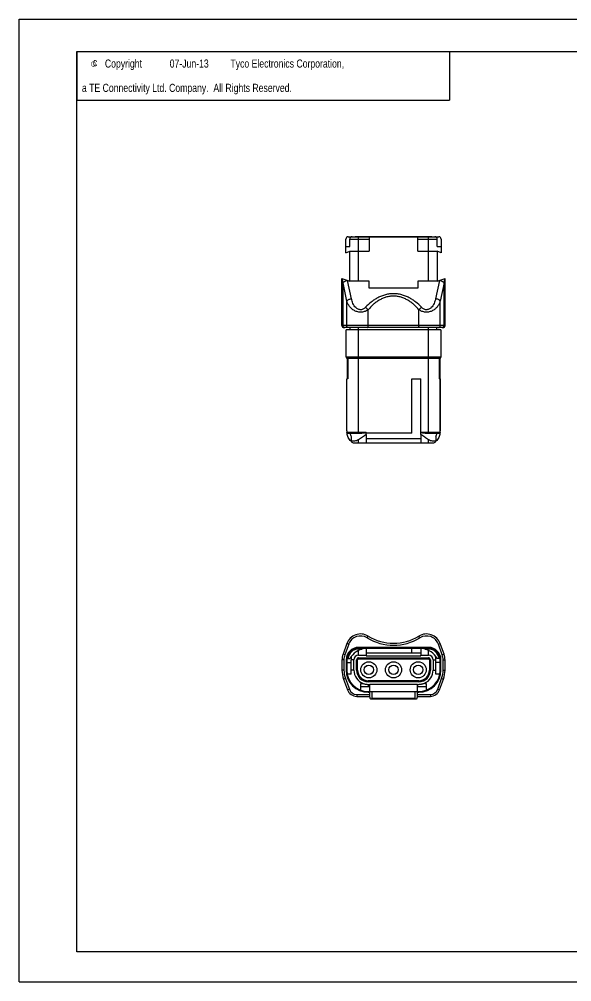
# Model space of a CAD drawing. Extents: x 0 to 420, y 0 to 297.
# Drawn here: x 0 to 170.5, y 0 to 297 of the extents above; entities that cross this region are included whole.
import ezdxf

# ---------------------------------------------------------------- set-up
doc = ezdxf.new("R2010")
doc.units = 0
doc.header["$LTSCALE"] = 23.1
doc.layers.get('0').update_dxf_attribs({"linetype": 'CONTINUOUS'})
doc.layers.add('DTM_AXIS', color=7, linetype='CONTINUOUS')
doc.styles.add('TEXTSTYLE_1', font='gdt', dxfattribs={"width": 0.8})
doc.styles.add('TEXTSTYLE_2', font='txt', dxfattribs={"width": 0.8})

msp = doc.modelspace()

# ---------------------------------------------------------------- linework, layer by layer
at = {"color": 7, "linetype": 'CONTINUOUS'}
for p, q in [((0, 0), (0, 297)), ((0, 297), (420, 297)), ((17.78, 9.23), (17.78, 287.08)), ((17.78, 287.08), (409.21, 287.08)), ((100.8, 224.96), (100.8, 229.15)), ((101.55, 229.9), (129.45, 229.9)), ((102, 226.9), (102, 229.15)), ((102, 229.15), (108, 229.15)), ((103.65, 229.9), (103.65, 229.97)), ((103.65, 229.97), (127.35, 229.97)), ((104.7, 216.13), (104.7, 229.9)), ((107.25, 229.9), (107.25, 229.97)), ((108, 229.9), (108, 225.4)), ((123, 225.4), (123, 229.9)), ((123, 229.15), (129, 229.15)), ((123.75, 229.9), (123.75, 229.97)), ((126.3, 216.13), (126.3, 229.9)), ((127.35, 229.9), (127.35, 229.97)), ((129, 226.9), (129, 229.15)), ((130.2, 229.15), (130.2, 226.9)), ((100.8, 224.96), (102, 225.4)), ((102, 216.13), (102, 225.4)), ((102, 225.4), (108, 225.4)), ((123, 225.4), (129, 225.4)), ((129, 225.4), (129, 216.13)), ((130.2, 224.96), (129, 225.4)), ((99.6, 202.45), (99.6, 217)), ((99.6, 217), (102, 216.13)), ((129, 216.13), (131.4, 217)), ((131.4, 202.45), (131.4, 217)), ((99.91, 202.45), (99.91, 215.67)), ((101.09, 210.03), (99.91, 215.67)), ((102.5, 210.78), (101.33, 216.37)), ((108, 216.13), (102, 216.13)), ((108, 214.05), (108, 216.13)), ((123, 214.05), (108, 214.05)), ((123, 216.13), (123, 214.05)), ((129, 216.13), (123, 216.13)), ((129.67, 216.37), (128.5, 210.78)), ((131.09, 215.67), (129.91, 210.03)), ((131.09, 202.45), (131.09, 215.67)), ((101.09, 202.45), (101.09, 210.03)), ((129.91, 202.45), (129.91, 210.03)), ((107.67, 202.45), (107.67, 207.37)), ((123.33, 202.45), (123.33, 207.37)), ((131.4, 202.45), (99.6, 202.45)), ((130.8, 201.85), (100.2, 201.85)), ((100.88, 192.75), (100.88, 201.12)), ((130.12, 201.12), (100.88, 201.12)), ((104.7, 169.26), (104.7, 201.12)), ((126.3, 169.26), (126.3, 201.12)), ((130.12, 201.12), (130.12, 192.75)), ((100.88, 192.75), (101.1, 192.36)), ((130.12, 192.75), (100.88, 192.75)), ((126.3, 192.36), (101.1, 192.36)), ((101.22, 192.36), (101.22, 186.06)), ((101.39, 192.36), (101.39, 186.06)), ((130.12, 192.75), (129.9, 192.36)), ((101.1, 169.98), (101.1, 186.06)), ((101.39, 186.06), (101.1, 186.06)), ((121.2, 186.06), (123.9, 186.06)), ((121.2, 169.26), (121.2, 186.06)), ((123.9, 168.85), (123.9, 186.06)), ((129.9, 186.06), (129.9, 169.98)), ((101.11, 169.56), (107.1, 169.56)), ((101.22, 169.34), (101.22, 169.26)), ((107.1, 169.44), (107.07, 169.43)), ((107.1, 168.85), (107.1, 169.56)), ((123.9, 169.56), (129.89, 169.56)), ((101.43, 169.26), (105.73, 169.26)), ((102.45, 168.25), (102.45, 166.84)), ((121.2, 169.26), (107.1, 169.26)), ((107.1, 167.62), (123.9, 167.62)), ((125.27, 169.26), (129.57, 169.26)), ((128.55, 168.25), (128.55, 166.84)), ((103.29, 166.26), (127.71, 166.26)), ((101.09, 104.35), (99.91, 101.09)), ((101.66, 104.14), (100.47, 100.88)), ((101.66, 104.14), (101.09, 104.35)), ((107.36, 106.14), (107.67, 106.65)), ((123.64, 106.14), (123.33, 106.65)), ((129.34, 104.14), (129.91, 104.35)), ((130.53, 100.88), (129.34, 104.14)), ((131.09, 101.09), (129.91, 104.35)), ((100.47, 100.88), (99.91, 101.09)), ((104.7, 103.17), (104.7, 102.65)), ((126.3, 103.17), (104.7, 103.17)), ((104.7, 102.95), (126.3, 102.95)), ((104.7, 102.65), (105.73, 102.65)), ((107.1, 102.92), (107.1, 102.95)), ((107.1, 101.45), (123.9, 101.45)), ((121.2, 101.45), (121.2, 102.95)), ((123.9, 102.95), (123.9, 102.92)), ((125.27, 102.65), (126.3, 102.65)), ((126.3, 103.17), (126.3, 102.65)), ((130.53, 100.88), (131.09, 101.09)), ((99.6, 99.35), (99.6, 96.17)), ((100.2, 99.35), (99.6, 99.35)), ((100.2, 99.35), (100.2, 96.17)), ((100.88, 99.35), (100.88, 96.17)), ((100.88, 99.35), (101.1, 99.35)), ((101.1, 99.35), (101.1, 96.17)), ((101.1, 98.55), (102.45, 98.55)), ((101.1, 98.51), (102.45, 98.51)), ((101.43, 99.76), (102.05, 99.76)), ((102.45, 94.91), (102.45, 99.35)), ((103.29, 99.35), (102.45, 99.35)), ((103.29, 96.17), (103.29, 99.35)), ((104.1, 96.17), (104.1, 99.35)), ((104.1, 99.35), (104.4, 99.35)), ((104.4, 96.17), (104.4, 99.35)), ((104.7, 100.76), (107.1, 100.76)), ((104.7, 99.95), (104.7, 99.65)), ((104.7, 99.95), (126.3, 99.95)), ((104.7, 99.65), (126.3, 99.65)), ((107.1, 100.58), (107.1, 100.76)), ((107.1, 100.58), (123.9, 100.58)), ((123.9, 100.76), (126.3, 100.76)), ((123.9, 100.58), (123.9, 100.76)), ((126.3, 99.95), (126.3, 99.65)), ((126.9, 99.35), (126.6, 99.35)), ((126.6, 99.35), (126.6, 96.17)), ((126.9, 99.35), (126.9, 96.17)), ((127.71, 99.35), (127.71, 96.17)), ((129.57, 99.76), (128.95, 99.76)), ((130.12, 96.17), (130.12, 99.35)), ((130.8, 99.35), (131.4, 99.35)), ((130.8, 96.17), (130.8, 99.35)), ((131.4, 96.17), (131.4, 99.35)), ((100.2, 96.17), (99.6, 96.17)), ((100.88, 96.17), (101.1, 96.17)), ((103.29, 96.17), (102.45, 96.17)), ((104.1, 96.17), (104.4, 96.17)), ((126.9, 96.17), (126.6, 96.17)), ((130.8, 96.17), (131.4, 96.17)), ((100.65, 93.6), (100.09, 93.39)), ((100.09, 93.39), (101.31, 90.04)), ((100.65, 93.6), (101.87, 90.24)), ((102.45, 94.91), (101.22, 94.91)), ((107.7, 92.57), (107.7, 92.87)), ((123.3, 92.87), (107.7, 92.87)), ((123.3, 92.57), (107.7, 92.57)), ((123.3, 92.57), (123.3, 92.87)), ((129.13, 90.24), (130.35, 93.6)), ((129.69, 90.04), (130.91, 93.39)), ((130.35, 93.6), (130.91, 93.39)), ((101.87, 90.24), (101.31, 90.04)), ((105.45, 89.96), (105.45, 92.02)), ((105.45, 91.07), (108.15, 91.07)), ((107.7, 89.34), (107.7, 89.57)), ((107.7, 89.57), (123.3, 89.57)), ((107.7, 89.34), (108.15, 89.34)), ((122.92, 91.77), (108.14, 91.76)), ((108.15, 87.83), (108.15, 91.75)), ((122.85, 87.83), (122.85, 91.75)), ((122.85, 91.07), (125.55, 91.07)), ((122.85, 89.34), (123.3, 89.34)), ((123.3, 89.34), (123.3, 89.57)), ((125.55, 92.04), (125.55, 89.96)), ((129.13, 90.24), (129.69, 90.04)), ((104.13, 88.67), (104.13, 88.07)), ((104.13, 88.67), (108.15, 88.67)), ((104.13, 88.07), (108.15, 88.07)), ((122.85, 88.67), (126.87, 88.67)), ((122.85, 88.07), (126.87, 88.07)), ((126.87, 88.67), (126.87, 88.07)), ((409.21, 9.23), (17.78, 9.23)), ((30.48, 9.23), (17.78, 9.23)), ((0, 0), (420, 0))]:
    msp.add_line(p, q, dxfattribs=at)
at = {"color": 2, "linetype": 'CONTINUOUS'}
for p, q in [((17.78, 287.08), (132.78, 287.08)), ((17.78, 287.08), (17.78, 272.08)), ((132.78, 287.08), (132.78, 272.08)), ((17.78, 272.08), (132.78, 272.08))]:
    msp.add_line(p, q, dxfattribs=at)
at = {"color": 7, "linetype": 'CONTINUOUS'}
for centre, radius, start, end in [((101.55, 229.15), 0.75, 90, 180), ((102.75, 229.15), 0.75, 90, 180), ((128.25, 229.15), 0.75, 0, 90), ((129.45, 229.15), 0.75, 0, 90), ((106.97, 217.77), 7.37, 186.1236, 196.5518), ((123.97, 217.78), 7.43, 343.4921, 353.8325), ((100.2, 202.45), 0.6, 180, 270), ((130.8, 202.45), 0.6, 270, 360), ((100.47, 202.39), 0.534, 250.9063, 269.9592), ((130.53, 202.39), 0.534, 270.0408, 289.0937), ((104.39, 169.32), 3.18, 231.9665, 232.5518), ((104.25, 169.26), 3.15, 235.1501, 252.2562), ((105.32, 102.81), 4.5, 58.5392, 160), ((125.68, 102.81), 4.5, 20, 121.4608), ((105.32, 102.81), 3.9, 58.5392, 160), ((115.5, 119.44), 15.6, 238.5392, 301.4608), ((115.5, 119.44), 15, 238.5392, 301.4608), ((125.68, 102.81), 3.9, 20, 121.4608), ((104.7, 99.35), 5.1, 160.0005, 180), ((104.7, 99.35), 3.83, 90, 180), ((104.7, 99.35), 3.6, 90, 180), ((104.7, 99.35), 3.3, 90, 172.817), ((126.3, 99.35), 3.83, 0, 90), ((126.3, 99.35), 3.6, 0, 90), ((126.3, 99.35), 3.3, 7.183, 90), ((126.3, 99.35), 5.1, 0, 20), ((104.7, 99.35), 4.5, 160, 180), ((107.7, 96.35), 6.6, 142.6982, 148.8644), ((104.7, 99.35), 1.41, 90, 180), ((104.7, 99.35), 0.6, 90, 180), ((104.7, 99.35), 0.3, 90, 180), ((126.3, 99.35), 1.41, 0, 90), ((126.3, 99.35), 0.6, 0, 90), ((126.3, 99.35), 0.3, 0, 90), ((123.3, 96.35), 6.6, 31.1356, 37.3018), ((126.3, 99.35), 4.5, 0, 20), ((107.7, 96.17), 8.1, 180, 200), ((107.7, 96.17), 7.5, 180, 200), ((107.7, 96.17), 6.83, 180, 270), ((107.7, 96.17), 6.6, 180, 270), ((107.7, 96.17), 4.41, 180, 249.7773), ((107.7, 96.17), 3.6, 180, 270), ((107.7, 96.17), 3.3, 180, 270), ((123.3, 96.17), 6.83, 270, 360), ((123.3, 96.17), 3.6, 270, 360), ((123.3, 96.17), 3.3, 270, 360), ((123.3, 96.17), 4.41, 293.3439, 360), ((123.3, 96.17), 7.5, 340, 360), ((123.3, 96.17), 8.1, 340, 360), ((123.3, 96.17), 6.6, 270, 348.9942), ((104.13, 91.07), 3, 200, 270), ((104.13, 91.07), 2.4, 200, 270), ((124.25, 85.33), 6.83, 79.01, 79.6941), ((126.87, 91.07), 2.4, 270, 340), ((126.87, 91.07), 3, 270, 340)]:
    msp.add_arc(centre, radius, start, end, dxfattribs=at)
for centre, major_axis, start_param, end_param in [((104.7, 169.98), (0, 6.24), 1.570796, 1.637352), ((126.3, 169.98), (0, 6.24), -1.637352, -1.570796), ((107.7, 175.18), (0, 11.43), -4.168971, -4.06135), ((123.3, 175.18), (0, 11.43), -2.221835, -2.114215)]:
    msp.add_ellipse(centre, major_axis=major_axis, ratio=0.57735, start_param=start_param, end_param=end_param, dxfattribs=at)
for points, knots in [([(99.91, 215.67), (99.93, 215.71), (99.99, 215.8), (100.1, 215.91), (100.25, 216.02), (100.47, 216.16), (100.8, 216.3), (101.08, 216.38), (101.23, 216.41)], [0, 0, 0, 0, 0.092736, 0.196691, 0.311609, 0.436614, 0.709885, 1, 1, 1, 1]), ([(129.77, 216.41), (129.92, 216.38), (130.2, 216.3), (130.53, 216.16), (130.75, 216.02), (130.9, 215.91), (131.01, 215.8), (131.07, 215.71), (131.09, 215.67)], [0, 0, 0, 0, 0.290115, 0.563386, 0.688391, 0.803309, 0.907264, 1, 1, 1, 1]), ([(124.11, 208.12), (123.57, 208.7), (122.69, 209.51), (121.39, 210.46), (120.34, 211.09), (119.21, 211.61), (118.02, 212.01), (116.77, 212.26), (115.5, 212.35), (114.23, 212.26), (112.98, 212.01), (111.79, 211.61), (110.66, 211.09), (109.61, 210.46), (108.31, 209.51), (107.43, 208.7), (106.89, 208.12)], [0, 0, 0, 0, 0.120629, 0.182004, 0.244162, 0.307132, 0.370879, 0.43526, 0.5, 0.56474, 0.62912, 0.692868, 0.755838, 0.817996, 0.879371, 1, 1, 1, 1]), ([(123.33, 207.37), (122.85, 207.93), (122.07, 208.74), (120.9, 209.68), (119.95, 210.31), (118.93, 210.84), (117.83, 211.25), (116.68, 211.51), (115.5, 211.6), (114.32, 211.51), (113.17, 211.25), (112.07, 210.84), (111.05, 210.31), (110.1, 209.68), (108.93, 208.74), (108.15, 207.93), (107.67, 207.37)], [0, 0, 0, 0, 0.121086, 0.182529, 0.24466, 0.307534, 0.371148, 0.43539, 0.5, 0.56461, 0.628852, 0.692466, 0.75534, 0.817471, 0.878914, 1, 1, 1, 1]), ([(101.09, 210.03), (101.12, 210.07), (101.18, 210.16), (101.3, 210.28), (101.45, 210.39), (101.7, 210.54), (102.05, 210.68), (102.35, 210.75), (102.5, 210.78)], [0, 0, 0, 0, 0.092293, 0.196267, 0.31157, 0.437159, 0.711245, 1, 1, 1, 1]), ([(107.67, 207.37), (107.53, 207.27), (107.22, 207.08), (106.73, 206.85), (106.19, 206.69), (105.62, 206.6), (105.04, 206.6), (104.47, 206.69), (103.93, 206.85), (103.28, 207.14), (102.58, 207.64), (101.91, 208.37), (101.41, 209.17), (101.18, 209.74), (101.09, 210.03)], [0, 0, 0, 0, 0.063363, 0.12891, 0.196458, 0.265502, 0.335111, 0.404186, 0.471795, 0.537393, 0.661977, 0.779327, 0.891419, 1, 1, 1, 1]), ([(106.89, 208.12), (106.79, 208.02), (106.59, 207.83), (106.24, 207.59), (105.85, 207.42), (105.41, 207.34), (104.97, 207.37), (104.56, 207.51), (104.19, 207.73), (103.77, 208.08), (103.35, 208.6), (102.97, 209.3), (102.69, 210.02), (102.56, 210.52), (102.5, 210.78)], [0, 0, 0, 0, 0.062689, 0.126784, 0.19243, 0.259363, 0.326566, 0.392819, 0.457533, 0.520764, 0.643707, 0.763885, 0.882434, 1, 1, 1, 1]), ([(107.67, 207.37), (107.56, 207.51), (107.32, 207.78), (107.04, 208.02), (106.89, 208.12)], [0, 0, 0, 0, 0.498455, 1, 1, 1, 1]), ([(129.91, 210.03), (129.82, 209.74), (129.59, 209.17), (129.09, 208.37), (128.42, 207.64), (127.72, 207.14), (127.07, 206.85), (126.53, 206.69), (125.96, 206.6), (125.38, 206.6), (124.81, 206.69), (124.27, 206.85), (123.78, 207.08), (123.47, 207.27), (123.33, 207.37)], [0, 0, 0, 0, 0.108581, 0.220673, 0.338022, 0.462606, 0.528205, 0.595814, 0.664889, 0.734498, 0.803542, 0.87109, 0.936637, 1, 1, 1, 1]), ([(123.33, 207.37), (123.44, 207.51), (123.68, 207.78), (123.96, 208.02), (124.11, 208.12)], [0, 0, 0, 0, 0.498454, 1, 1, 1, 1]), ([(128.5, 210.78), (128.44, 210.52), (128.31, 210.02), (128.03, 209.3), (127.65, 208.6), (127.23, 208.08), (126.81, 207.73), (126.44, 207.51), (126.03, 207.37), (125.59, 207.34), (125.15, 207.42), (124.76, 207.59), (124.41, 207.83), (124.21, 208.02), (124.11, 208.12)], [0, 0, 0, 0, 0.117566, 0.236115, 0.356293, 0.479236, 0.542467, 0.607181, 0.673434, 0.740637, 0.80757, 0.873216, 0.937311, 1, 1, 1, 1]), ([(129.91, 210.03), (129.88, 210.07), (129.82, 210.16), (129.7, 210.28), (129.55, 210.39), (129.3, 210.54), (128.95, 210.68), (128.65, 210.75), (128.5, 210.78)], [0, 0, 0, 0, 0.092293, 0.196267, 0.31157, 0.437159, 0.711245, 1, 1, 1, 1]), ([(100.3, 201.88), (100.24, 201.9), (100.13, 201.96), (100.01, 202.09), (99.93, 202.26), (99.91, 202.39), (99.91, 202.45)], [0, 0, 0, 0, 0.24364, 0.491854, 0.744559, 1, 1, 1, 1]), ([(101.66, 201.85), (101.58, 201.85), (101.43, 201.88), (101.25, 202.02), (101.12, 202.22), (101.09, 202.37), (101.09, 202.45)], [0, 0, 0, 0, 0.242809, 0.48985, 0.742832, 1, 1, 1, 1]), ([(107.36, 201.85), (107.38, 201.85), (107.42, 201.86), (107.48, 201.9), (107.54, 201.95), (107.58, 202.03), (107.62, 202.12), (107.66, 202.26), (107.67, 202.37), (107.67, 202.45)], [0, 0, 0, 0, 0.084696, 0.177404, 0.283043, 0.403615, 0.538438, 0.685237, 1, 1, 1, 1]), ([(123.64, 201.85), (123.62, 201.85), (123.58, 201.86), (123.52, 201.9), (123.46, 201.95), (123.42, 202.03), (123.38, 202.12), (123.34, 202.26), (123.33, 202.37), (123.33, 202.45)], [0, 0, 0, 0, 0.084696, 0.177404, 0.283043, 0.403615, 0.538438, 0.685237, 1, 1, 1, 1]), ([(129.34, 201.85), (129.42, 201.85), (129.57, 201.88), (129.75, 202.02), (129.88, 202.22), (129.91, 202.37), (129.91, 202.45)], [0, 0, 0, 0, 0.242809, 0.48985, 0.742832, 1, 1, 1, 1]), ([(130.7, 201.88), (130.76, 201.9), (130.87, 201.96), (130.99, 202.09), (131.07, 202.26), (131.09, 202.39), (131.09, 202.45)], [0, 0, 0, 0, 0.24364, 0.491854, 0.744559, 1, 1, 1, 1]), ([(101.43, 169.26), (101.38, 169.26), (101.3, 169.28), (101.2, 169.35), (101.13, 169.45), (101.11, 169.53), (101.11, 169.56)], [0, 0, 0, 0, 0.266615, 0.522359, 0.765408, 1, 1, 1, 1]), ([(107.07, 169.43), (106.85, 169.39), (106.51, 169.33), (106.07, 169.28), (105.84, 169.26), (105.73, 169.26)], [0, 0, 0, 0, 0.505229, 0.754289, 1, 1, 1, 1]), ([(125.27, 169.26), (125.15, 169.26), (124.93, 169.28), (124.47, 169.33), (124.13, 169.39), (123.9, 169.44)], [0, 0, 0, 0, 0.24566, 0.494722, 1, 1, 1, 1]), ([(129.89, 169.56), (129.89, 169.53), (129.87, 169.45), (129.8, 169.35), (129.7, 169.28), (129.62, 169.26), (129.57, 169.26)], [0, 0, 0, 0, 0.234592, 0.477641, 0.733385, 1, 1, 1, 1]), ([(102.42, 166.81), (102.24, 166.96), (101.9, 167.29), (101.52, 167.89), (101.28, 168.56), (101.22, 169.03), (101.22, 169.26)], [0, 0, 0, 0, 0.249981, 0.499952, 0.749944, 1, 1, 1, 1]), ([(101.43, 99.76), (101.38, 99.76), (101.31, 99.75), (101.22, 99.72), (101.16, 99.68), (101.13, 99.65), (101.11, 99.62), (101.11, 99.6), (101.11, 99.58)], [0, 0, 0, 0, 0.322645, 0.601687, 0.719606, 0.823502, 0.915634, 1, 1, 1, 1]), ([(129.89, 99.58), (129.89, 99.6), (129.89, 99.62), (129.87, 99.65), (129.84, 99.68), (129.78, 99.72), (129.69, 99.75), (129.62, 99.76), (129.57, 99.76)], [0, 0, 0, 0, 0.084366, 0.176498, 0.280394, 0.398313, 0.677355, 1, 1, 1, 1]), ([(122.92, 91.77), (122.96, 91.77), (123.03, 91.76), (123.12, 91.77), (123.21, 91.77), (123.32, 91.77), (123.46, 91.78), (123.59, 91.8), (123.77, 91.82), (124, 91.85), (124.26, 91.9), (124.53, 91.95), (124.79, 92.02), (124.96, 92.08), (125.05, 92.12)], [0, 0, 0, 0, 0.06249, 0.093794, 0.125051, 0.187518, 0.250028, 0.312535, 0.375032, 0.500033, 0.625031, 0.750031, 0.875021, 1, 1, 1, 1]), ([(125.05, 92.12), (125.08, 92.11), (125.22, 92.1), (125.37, 92.07), (125.47, 92.05)], [0, 0, 0, 0, 0.251692, 1, 1, 1, 1]), ([(105.45, 92.02), (105.51, 92.02), (105.75, 92.03), (105.99, 92.03), (106.18, 92.03)], [0, 0, 0, 0, 0.247969, 1, 1, 1, 1]), ([(106.18, 92.03), (106.3, 91.98), (106.55, 91.91), (106.93, 91.84), (107.31, 91.78), (107.57, 91.77), (107.7, 91.76)], [0, 0, 0, 0, 0.249974, 0.500016, 0.750025, 1, 1, 1, 1]), ([(107.91, 91.07), (107.91, 91.07), (107.89, 91.07), (107.88, 91.08), (107.86, 91.09), (107.84, 91.12), (107.83, 91.14), (107.81, 91.18), (107.8, 91.22), (107.78, 91.28), (107.76, 91.37), (107.73, 91.53), (107.71, 91.67), (107.7, 91.76)], [0, 0, 0, 0, 0.02294, 0.048403, 0.078499, 0.114436, 0.156765, 0.205508, 0.260542, 0.321702, 0.461699, 0.623732, 1, 1, 1, 1]), ([(107.7, 91.76), (107.74, 91.76), (107.81, 91.76), (107.9, 91.76), (107.98, 91.76), (108.04, 91.76), (108.07, 91.76), (108.16, 91.76), (108.14, 91.76)], [0, 0, 0, 0, 0.25, 0.5, 0.625, 0.75, 0.874999, 1, 1, 1, 1])]:
    msp.add_open_spline(points, degree=3, knots=knots, dxfattribs=at)
at = {"layer": 'DTM_AXIS', "color": 7, "linetype": 'CONTINUOUS'}
for p, q in [((100.8, 224.96), (100.8, 226.9)), ((100.8, 226.9), (102, 226.9)), ((129, 226.9), (130.2, 226.9)), ((130.2, 226.9), (130.2, 224.96)), ((102.15, 201.12), (102.15, 201.85)), ((104.7, 201.12), (104.7, 201.85)), ((126.3, 201.12), (126.3, 201.85)), ((128.85, 201.12), (128.85, 201.85)), ((129.9, 192.36), (126.3, 192.36)), ((129.61, 192.36), (129.61, 186.06)), ((129.78, 192.36), (129.78, 186.06)), ((130.12, 192.75), (129.9, 192.36)), ((129.9, 186.06), (129.61, 186.06)), ((129.9, 169.98), (129.9, 186.06)), ((129.78, 169.34), (129.78, 169.26)), ((102.45, 166.84), (102.45, 166.68)), ((104.7, 166.26), (104.7, 167.26)), ((107.1, 168.85), (107.1, 166.26)), ((123.9, 168.85), (123.9, 166.26)), ((126.3, 166.26), (126.3, 167.26)), ((128.55, 166.68), (128.55, 166.84)), ((104.7, 100.76), (104.7, 102.22)), ((107.1, 102.92), (107.1, 100.76)), ((123.9, 102.92), (123.9, 100.76)), ((126.3, 100.76), (126.3, 102.22)), ((102.45, 100.34), (102.45, 99.35)), ((127.71, 99.35), (128.55, 99.35)), ((128.55, 94.91), (128.55, 100.34)), ((129.9, 98.55), (128.55, 98.55)), ((129.9, 98.51), (128.55, 98.51)), ((130.12, 99.35), (129.9, 99.35)), ((129.9, 96.17), (129.9, 99.35)), ((127.71, 96.17), (128.55, 96.17)), ((130.12, 96.17), (129.9, 96.17)), ((129.78, 94.91), (128.55, 94.91)), ((108.9, 87.42), (108.9, 89.57)), ((122.1, 89.57), (122.1, 87.42)), ((108.45, 87.32), (122.55, 87.32)), ((122.1, 87.42), (108.9, 87.42))]:
    msp.add_line(p, q, dxfattribs=at)
for centre, radius in [((107.88, 96.26), 2.48), ((115.5, 96.26), 2.48), ((123.12, 96.26), 2.48), ((107.88, 96.26), 1.46), ((107.88, 96.26), 1.43), ((115.5, 96.26), 1.46), ((115.5, 96.26), 1.43), ((123.12, 96.26), 1.46), ((123.12, 96.26), 1.43)]:
    msp.add_circle(centre, radius, dxfattribs=at)
for centre, radius, start, end in [((126.75, 169.26), 3.15, 287.7438, 304.8499), ((126.61, 169.32), 3.18, 307.4482, 308.0334), ((107.7, 96.35), 6.6, 95.2159, 142.6982), ((123.3, 96.35), 6.6, 37.3018, 84.7841), ((123.3, 96.17), 6.6, 348.9942, 360)]:
    msp.add_arc(centre, radius, start, end, dxfattribs=at)
for centre, start_param, end_param in [((108.9, 87.83), -4.712389, -4.457988), ((122.1, 87.83), -1.825198, -1.570796)]:
    msp.add_ellipse(centre, major_axis=(0, 0.866), ratio=0.866025, start_param=start_param, end_param=end_param, dxfattribs=at)
for points, knots in [([(104.7, 167.26), (104.51, 167.14), (104.12, 166.95), (103.61, 166.81), (103.22, 166.76), (102.87, 166.75), (102.61, 166.79), (102.45, 166.84)], [0, 0, 0, 0, 0.286743, 0.550407, 0.672582, 0.788047, 1, 1, 1, 1]), ([(107.1, 168.85), (106.7, 168.57), (106.1, 168.16), (105.29, 167.63), (104.9, 167.38), (104.7, 167.26)], [0, 0, 0, 0, 0.510083, 0.758607, 1, 1, 1, 1]), ([(126.3, 167.26), (126.1, 167.38), (125.71, 167.63), (124.9, 168.16), (124.3, 168.57), (123.9, 168.85)], [0, 0, 0, 0, 0.241393, 0.489917, 1, 1, 1, 1]), ([(128.55, 166.84), (128.39, 166.79), (128.13, 166.75), (127.78, 166.76), (127.39, 166.81), (126.88, 166.95), (126.49, 167.14), (126.3, 167.26)], [0, 0, 0, 0, 0.211954, 0.32742, 0.449594, 0.713258, 1, 1, 1, 1]), ([(129.78, 169.26), (129.78, 169.03), (129.72, 168.56), (129.48, 167.89), (129.1, 167.29), (128.76, 166.96), (128.58, 166.81)], [0, 0, 0, 0, 0.250058, 0.50005, 0.75002, 1, 1, 1, 1]), ([(108.17, 87.62), (108.18, 87.57), (108.21, 87.49), (108.28, 87.39), (108.35, 87.34), (108.41, 87.32), (108.43, 87.32), (108.45, 87.32)], [0, 0, 0, 0, 0.307562, 0.57708, 0.805896, 0.907717, 1, 1, 1, 1]), ([(108.53, 87.32), (108.59, 87.32), (108.68, 87.33), (108.81, 87.37), (108.87, 87.4), (108.9, 87.42)], [0, 0, 0, 0, 0.475503, 0.731797, 1, 1, 1, 1]), ([(122.1, 87.42), (122.13, 87.4), (122.19, 87.37), (122.32, 87.33), (122.41, 87.32), (122.47, 87.32)], [0, 0, 0, 0, 0.268203, 0.524497, 1, 1, 1, 1]), ([(122.55, 87.32), (122.57, 87.32), (122.59, 87.32), (122.65, 87.34), (122.72, 87.39), (122.79, 87.49), (122.82, 87.57), (122.83, 87.62)], [0, 0, 0, 0, 0.09228, 0.194092, 0.422885, 0.692415, 1, 1, 1, 1])]:
    msp.add_open_spline(points, degree=3, knots=knots, dxfattribs=at)

# ---------------------------------------------------------------- texts
at = {"color": 2, "linetype": 'CONTINUOUS', "style": 'TEXTSTYLE_1'}
msp.add_text('e', height=2.5, dxfattribs=at).set_placement((21.85, 282.08))
at = {"color": 2, "linetype": 'CONTINUOUS', "style": 'TEXTSTYLE_2', "width": 0.8}
for s, p in [('c', (22.75, 282.48)), ('Copyright ', (26.43, 282.08)), ('07-Jun-13', (46.43, 282.08)), (' Tyco Electronics Corporation,', (64.43, 282.08)), ('  a TE Connectivity Ltd. Company.  All Rights Reserved.', (17.85, 274.58))]:
    msp.add_text(s, height=2.5, dxfattribs=at).set_placement(p)

doc.saveas('drawing.dxf')
